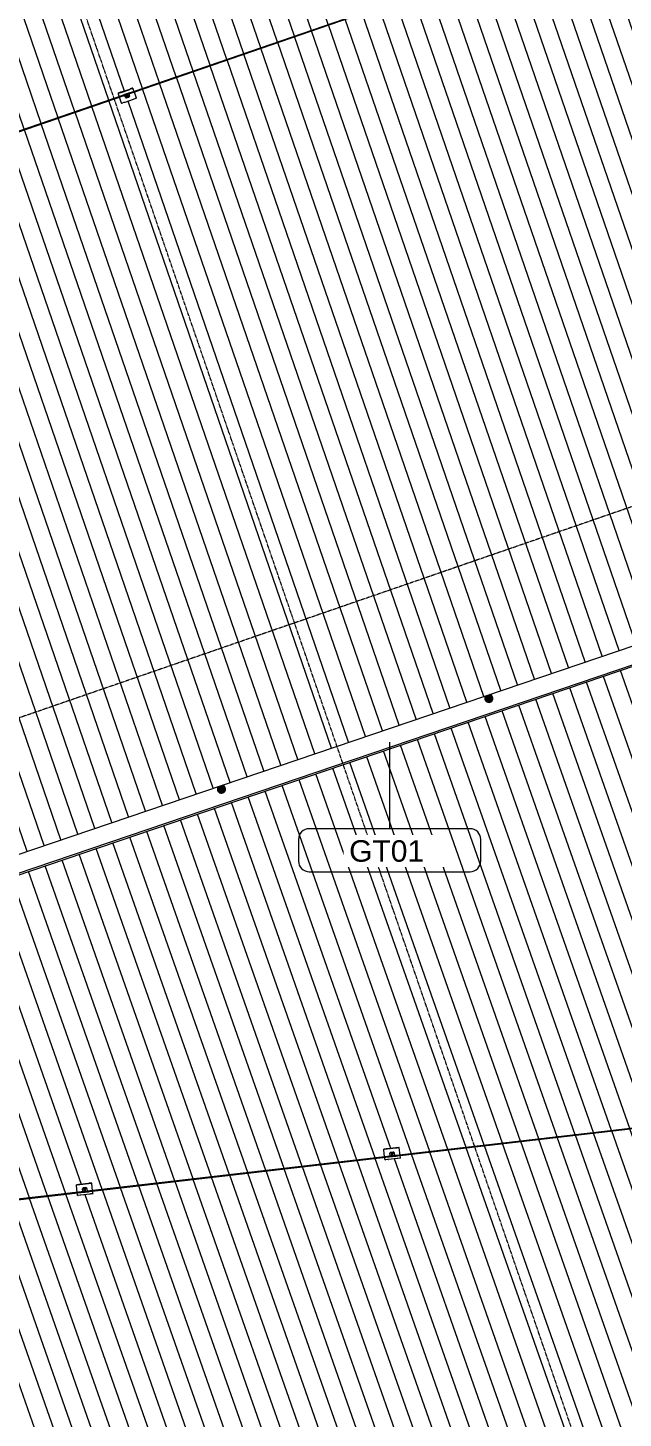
# Model space of a CAD drawing. Header units: millimetres. Extents: x -2478825 to -2336182, y 3945451 to 4053958.
# Drawn here: x -2374391 to -2363289, y 3969128 to 3995028 of the extents above; entities that cross this region are included whole.
import ezdxf

# ---------------------------------------------------------------- set-up
doc = ezdxf.new("R2010")
doc.units = ezdxf.units.MM
doc.linetypes.add('Grid Line', pattern=[21, 12, -3, 3, -3])
for name, color, linetype, lineweight in [('A-ROOF', 132, 'Continuous', 5), ('A-ROOF-IDEN', 132, 'Continuous', 5), ('A-ROOF-PATT', 132, 'Continuous', 5), ('P-SANR-FIXT', 6, 'Continuous', 5), ('Q-SPCQ', 91, 'Continuous', 5), ('S-GRID', 1, 'Continuous', 5)]:
    doc.layers.add(name, color=color, linetype=linetype, lineweight=lineweight)
doc.styles.add('Arial_1', font='arial.ttf', dxfattribs={"height": 400})

# ---------------------------------------------------------------- blocks, each defined once
blk = doc.blocks.new('Downpipe - L Spreader - Default-V13-ROOF - Part A')
at = {"layer": 'P-SANR-FIXT'}
blk.add_hatch(color=211, dxfattribs=at).paths.add_polyline_path([(-20, 2172), (-40, 2175), (-59, 2172), (-77, 2165), (-93, 2153), (-105, 2137), (-112, 2119), (-115, 2100), (-112, 2081), (-105, 2062), (-93, 2047), (-78, 2036), (-2, 2036), (13, 2047), (25, 2062), (33, 2081), (35, 2100), (33, 2119), (25, 2137), (13, 2153), (-2, 2165), (-11, 2169)])
for start, end in [(0, 180), (180, 239.2836), (300.7164, 0)]:
    blk.add_arc((-40, 2100), 75, start, end, dxfattribs=at)
blk = doc.blocks.new('Downpipe - L Spreader - Default-V14-ROOF - Part A')
at = {"layer": 'P-SANR-FIXT'}
blk.add_hatch(color=211, dxfattribs=at).paths.add_polyline_path([(-20, 2172), (-40, 2175), (-59, 2172), (-77, 2165), (-93, 2153), (-105, 2137), (-112, 2119), (-115, 2100), (-112, 2081), (-105, 2062), (-93, 2047), (-74, 2034), (-2, 2035), (13, 2047), (25, 2062), (33, 2081), (35, 2100), (33, 2119), (25, 2137), (13, 2153), (-2, 2165), (-11, 2169)])
for start, end in [(0, 180), (180, 242.6869), (297.3131, 0)]:
    blk.add_arc((-40, 2100), 75, start, end, dxfattribs=at)
blk = doc.blocks.new('Static Line_Sayfa_Metal Deck_Pan Mount - Up to 15 _ pitch - Max 2 Users-1845874-ROOF - Part A')
at = {"layer": 'Q-SPCQ'}
for p, q in [((-2350648, 4001334), (-2438250, 3971170)), ((-2438248, 3971163), (-2350646, 4001327)), ((-2372661, 3993826), (-2372708, 3993810)), ((-2372708, 3993809), (-2372661, 3993826)), ((-2372708, 3993810), (-2372708, 3993809)), ((-2372708, 3993809), (-2372705, 3993800)), ((-2372705, 3993800), (-2372705, 3993800)), ((-2372705, 3993800), (-2372686, 3993745)), ((-2372662, 3993825), (-2372699, 3993813)), ((-2372699, 3993813), (-2372663, 3993825)), ((-2372662, 3993825), (-2372649, 3993825)), ((-2372648, 3993826), (-2372661, 3993826)), ((-2372661, 3993826), (-2372661, 3993826)), ((-2372648, 3993825), (-2372491, 3993879)), ((-2372493, 3993879), (-2372647, 3993826)), ((-2372612, 3993774), (-2372616, 3993772)), ((-2372614, 3993766), (-2372616, 3993772)), ((-2372612, 3993762), (-2372614, 3993766)), ((-2372612, 3993762), (-2372608, 3993762)), ((-2372490, 3993816), (-2372610, 3993775)), ((-2372606, 3993763), (-2372486, 3993804)), ((-2372513, 3993810), (-2372588, 3993784)), ((-2372588, 3993783), (-2372588, 3993784)), ((-2372588, 3993784), (-2372588, 3993782)), ((-2372570, 3993731), (-2372584, 3993771)), ((-2372556, 3993751), (-2372556, 3993751)), ((-2372548, 3993754), (-2372548, 3993753)), ((-2372546, 3993754), (-2372546, 3993754)), ((-2372528, 3993760), (-2372528, 3993760)), ((-2372526, 3993761), (-2372526, 3993762)), ((-2372518, 3993764), (-2372518, 3993764)), ((-2372512, 3993808), (-2372513, 3993810)), ((-2372513, 3993810), (-2372513, 3993810)), ((-2372508, 3993797), (-2372494, 3993757)), ((-2372481, 3993887), (-2372492, 3993879)), ((-2372490, 3993880), (-2372480, 3993888)), ((-2372483, 3993817), (-2372488, 3993817)), ((-2372484, 3993805), (-2372480, 3993807)), ((-2372483, 3993817), (-2372482, 3993812)), ((-2372482, 3993812), (-2372480, 3993807)), ((-2372481, 3993888), (-2372434, 3993904)), ((-2372434, 3993904), (-2372481, 3993888)), ((-2372443, 3993901), (-2372481, 3993888)), ((-2372481, 3993888), (-2372481, 3993888)), ((-2372479, 3993888), (-2372443, 3993900)), ((-2372434, 3993904), (-2372434, 3993904)), ((-2372434, 3993904), (-2372431, 3993894)), ((-2372431, 3993894), (-2372431, 3993894)), ((-2372431, 3993894), (-2372412, 3993840)), ((-2372410, 3993834), (-2372372, 3993725)), ((-2372684, 3993739), (-2372647, 3993630)), ((-2372647, 3993630), (-2372643, 3993621)), ((-2372634, 3993624), (-2372643, 3993621)), ((-2372598, 3993636), (-2372634, 3993624)), ((-2372584, 3993637), (-2372597, 3993637)), ((-2372426, 3993691), (-2372583, 3993637)), ((-2372551, 3993722), (-2372504, 3993738)), ((-2372415, 3993699), (-2372425, 3993691)), ((-2372379, 3993712), (-2372414, 3993700)), ((-2372369, 3993715), (-2372377, 3993713)), ((-2372372, 3993725), (-2372369, 3993715))]:
    blk.add_line(p, q, dxfattribs=at)
at = {"layer": 'Q-SPCQ', "flags": 128}
for points in [[(-2372612, 3993774), (-2372612, 3993774), (-2372611, 3993774), (-2372611, 3993774), (-2372611, 3993775), (-2372610, 3993775), (-2372610, 3993775)], [(-2372606, 3993763), (-2372606, 3993762), (-2372607, 3993762), (-2372607, 3993762), (-2372607, 3993762), (-2372608, 3993762), (-2372608, 3993762)], [(-2372548, 3993753), (-2372548, 3993753), (-2372548, 3993752), (-2372547, 3993752), (-2372547, 3993752), (-2372547, 3993751), (-2372547, 3993751), (-2372546, 3993750), (-2372546, 3993750), (-2372546, 3993750), (-2372546, 3993749), (-2372545, 3993749), (-2372545, 3993749), (-2372545, 3993748), (-2372544, 3993748), (-2372544, 3993748), (-2372543, 3993747), (-2372543, 3993747), (-2372543, 3993747), (-2372542, 3993747), (-2372542, 3993746), (-2372541, 3993746), (-2372541, 3993746), (-2372540, 3993746), (-2372540, 3993746), (-2372540, 3993746), (-2372539, 3993746), (-2372539, 3993745), (-2372538, 3993745), (-2372538, 3993745), (-2372537, 3993745), (-2372537, 3993745), (-2372536, 3993745), (-2372536, 3993745), (-2372535, 3993745), (-2372535, 3993745), (-2372534, 3993746), (-2372534, 3993746), (-2372534, 3993746), (-2372533, 3993746), (-2372533, 3993746)], [(-2372546, 3993754), (-2372546, 3993753), (-2372546, 3993753), (-2372545, 3993753), (-2372545, 3993752), (-2372545, 3993752), (-2372545, 3993752), (-2372545, 3993751), (-2372544, 3993751), (-2372544, 3993751), (-2372544, 3993750), (-2372544, 3993750), (-2372543, 3993750), (-2372543, 3993749), (-2372543, 3993749), (-2372542, 3993749), (-2372542, 3993749), (-2372542, 3993749), (-2372542, 3993748), (-2372541, 3993748), (-2372541, 3993748), (-2372540, 3993748), (-2372540, 3993748), (-2372540, 3993748), (-2372539, 3993747), (-2372539, 3993747), (-2372539, 3993747), (-2372538, 3993747), (-2372538, 3993747), (-2372537, 3993747), (-2372537, 3993747), (-2372537, 3993747), (-2372536, 3993747), (-2372536, 3993747), (-2372536, 3993747), (-2372535, 3993747), (-2372535, 3993747), (-2372534, 3993747), (-2372534, 3993747), (-2372534, 3993748), (-2372534, 3993748)], [(-2372534, 3993748), (-2372533, 3993748), (-2372533, 3993748), (-2372532, 3993748), (-2372532, 3993748), (-2372532, 3993748), (-2372531, 3993749), (-2372531, 3993749), (-2372531, 3993749), (-2372531, 3993749), (-2372530, 3993750), (-2372530, 3993750), (-2372530, 3993750), (-2372529, 3993750), (-2372529, 3993751), (-2372529, 3993751), (-2372529, 3993751), (-2372528, 3993752), (-2372528, 3993752), (-2372528, 3993752), (-2372528, 3993753), (-2372528, 3993753), (-2372528, 3993753), (-2372528, 3993754), (-2372527, 3993754), (-2372527, 3993754), (-2372527, 3993755), (-2372527, 3993755), (-2372527, 3993756), (-2372527, 3993756), (-2372527, 3993756), (-2372527, 3993757), (-2372527, 3993757), (-2372527, 3993758), (-2372527, 3993758), (-2372527, 3993758), (-2372527, 3993759), (-2372527, 3993759), (-2372527, 3993759), (-2372528, 3993760), (-2372528, 3993760)], [(-2372533, 3993746), (-2372533, 3993746), (-2372532, 3993746), (-2372532, 3993747), (-2372531, 3993747), (-2372531, 3993747), (-2372530, 3993747), (-2372530, 3993747), (-2372530, 3993748), (-2372529, 3993748), (-2372529, 3993748), (-2372529, 3993749), (-2372528, 3993749), (-2372528, 3993749), (-2372528, 3993750), (-2372527, 3993750), (-2372527, 3993750), (-2372527, 3993751), (-2372527, 3993751), (-2372526, 3993752), (-2372526, 3993752), (-2372526, 3993753), (-2372526, 3993753), (-2372526, 3993753), (-2372526, 3993754), (-2372525, 3993754), (-2372525, 3993755), (-2372525, 3993755), (-2372525, 3993756), (-2372525, 3993756), (-2372525, 3993757), (-2372525, 3993757), (-2372525, 3993758), (-2372525, 3993758), (-2372525, 3993758), (-2372525, 3993759), (-2372525, 3993759), (-2372525, 3993760), (-2372526, 3993760), (-2372526, 3993761), (-2372526, 3993761)], [(-2372490, 3993816), (-2372490, 3993816), (-2372489, 3993816), (-2372489, 3993816), (-2372489, 3993817), (-2372488, 3993817), (-2372488, 3993817)], [(-2372484, 3993805), (-2372484, 3993805), (-2372484, 3993804), (-2372485, 3993804), (-2372485, 3993804), (-2372486, 3993804), (-2372486, 3993804)]]:
    blk.add_lwpolyline(points, dxfattribs=at)
at = {"layer": 'Q-SPCQ'}
for centre, major_axis, ratio, start_param, end_param in [((-2372695, 3993803), (9.46, 3.26), 0.996195, 1.570796, 3.141593), ((-2372695, 3993803), (9.46, 3.26), 0.996195, 1.570796, 3.141593), ((-2372663, 3993825), (0.946, 0.326), 0.087156, 0.252159, 1.570796), ((-2372662, 3993825), (0.946, 0.326), 0.087156, 0.252159, 1.570796), ((-2372648, 3993825), (0.946, 0.326), 0.087156, 3.393752, 4.712389), ((-2372647, 3993826), (0.946, 0.326), 0.087156, 3.393752, 3.833298), ((-2372647, 3993826), (0.946, 0.326), 0.087156, 4.492616, 4.712389), ((-2372647, 3993761), (66.2, 22.8), 0.087156, 0.229391, 0.458783), ((-2372537, 3993758), (18.8, 6.5), 0.996195, 1.570796, 4.712389), ((-2372537, 3993758), (18.8, 6.5), 0.996195, 2.428284, 3.141593), ((-2372537, 3993758), (18.8, 6.5), 0.996195, 1.570796, 2.356194), ((-2372537, 3993758), (11.1, 3.8), 0.996195, 1.570796, 4.712389), ((-2372537, 3993758), (18.8, 6.5), 0.996195, 0.055562, 1.570796), ((-2372537, 3993758), (18.8, 6.5), 0.996195, 4.712389, 7.853982), ((-2372537, 3993758), (11.1, 3.8), 0.996195, 4.712389, 7.853982), ((-2372452, 3993827), (66.2, 22.8), 0.087156, 2.68281, 2.912201), ((-2372509, 3993752), (14.2, 4.9), 0.996195, 4.712389, 6.283185), ((-2372509, 3993752), (14.2, 4.9), 0.996195, 5.565007, 5.954166), ((-2372493, 3993879), (0.946, 0.326), 0.087156, 4.712389, 4.932162), ((-2372493, 3993879), (0.946, 0.326), 0.087156, 5.59148, 6.031026), ((-2372491, 3993879), (0.946, 0.326), 0.087156, 4.712389, 6.031026), ((-2372481, 3993888), (0.946, 0.326), 0.087156, 1.570796, 2.889433), ((-2372479, 3993888), (0.946, 0.326), 0.087156, 1.570796, 2.889433), ((-2372440, 3993891), (9.46, 3.26), 0.996195, 0.785398, 1.570796), ((-2372440, 3993891), (9.46, 3.26), 0.996195, 0, 1.570796), ((-2372637, 3993634), (9.46, 3.26), 0.996195, 3.141593, 4.712389), ((-2372637, 3993634), (9.46, 3.26), 0.996195, 3.403392, 4.692006), ((-2372598, 3993636), (0.946, 0.326), 0.087156, 0.252159, 1.570796), ((-2372583, 3993637), (0.946, 0.326), 0.087156, 3.393752, 4.712389), ((-2372556, 3993736), (14.2, 4.9), 0.996195, 3.141593, 4.712389), ((-2372556, 3993736), (14.2, 4.9), 0.996195, 3.403392, 4.147516), ((-2372426, 3993691), (0.946, 0.326), 0.087156, 4.712389, 6.031026), ((-2372414, 3993700), (0.946, 0.326), 0.087156, 1.570796, 2.889433), ((-2372382, 3993721), (9.46, 3.26), 0.996195, 4.712389, 6.283185), ((-2372382, 3993722), (9.46, 3.26), 0.996195, 4.974188, 6.283185)]:
    blk.add_ellipse(centre, major_axis=major_axis, ratio=ratio, start_param=start_param, end_param=end_param, dxfattribs=at)
blk = doc.blocks.new('Static Line_Sayfa_Metal Deck_Pan Mount - Up to 15 _ pitch - Max 2 Users-1848369-ROOF - Part A')
at = {"layer": 'Q-SPCQ'}
for p, q in [((-2343541, 3976795), (-2379056, 3972688)), ((-2379055, 3972680), (-2343541, 3976787)), ((-2367704, 3974144), (-2367753, 3974138)), ((-2367753, 3974138), (-2367703, 3974144)), ((-2367752, 3974128), (-2367753, 3974138)), ((-2367737, 3973996), (-2367752, 3974128)), ((-2367704, 3974144), (-2367743, 3974139)), ((-2367743, 3974139), (-2367706, 3974144)), ((-2367705, 3974144), (-2367692, 3974143)), ((-2367703, 3974144), (-2367704, 3974144)), ((-2367690, 3974143), (-2367703, 3974144)), ((-2367691, 3974143), (-2367526, 3974162)), ((-2367527, 3974162), (-2367689, 3974143)), ((-2367575, 3974086), (-2367625, 3974080)), ((-2367575, 3974086), (-2367625, 3974080)), ((-2367559, 3974076), (-2367560, 3974076)), ((-2367559, 3974072), (-2367553, 3974023)), ((-2367515, 3974166), (-2367527, 3974162)), ((-2367525, 3974162), (-2367513, 3974166)), ((-2367515, 3974166), (-2367465, 3974172)), ((-2367465, 3974172), (-2367515, 3974166)), ((-2367475, 3974170), (-2367514, 3974166)), ((-2367512, 3974166), (-2367475, 3974170)), ((-2367465, 3974172), (-2367465, 3974172)), ((-2367464, 3974162), (-2367465, 3974172)), ((-2367464, 3974164), (-2367464, 3974164)), ((-2367449, 3974029), (-2367464, 3974162)), ((-2367731, 3973950), (-2367736, 3973989)), ((-2367730, 3973940), (-2367731, 3973950)), ((-2367731, 3973948), (-2367731, 3973947)), ((-2367721, 3973941), (-2367730, 3973940)), ((-2367683, 3973945), (-2367720, 3973941)), ((-2367669, 3973944), (-2367682, 3973945)), ((-2367503, 3973963), (-2367668, 3973944)), ((-2367657, 3974008), (-2367661, 3974007)), ((-2367660, 3973996), (-2367655, 3973996)), ((-2367655, 3974009), (-2367657, 3974008)), ((-2367529, 3974023), (-2367655, 3974009)), ((-2367653, 3973996), (-2367655, 3973996)), ((-2367653, 3973996), (-2367527, 3974010)), ((-2367633, 3974014), (-2367638, 3974063)), ((-2367616, 3974046), (-2367615, 3974046)), ((-2367608, 3974049), (-2367608, 3974049)), ((-2367606, 3974049), (-2367606, 3974049)), ((-2367587, 3974055), (-2367587, 3974056)), ((-2367585, 3974056), (-2367586, 3974057)), ((-2367578, 3974059), (-2367578, 3974060)), ((-2367529, 3974023), (-2367526, 3974023)), ((-2367527, 3974010), (-2367525, 3974011)), ((-2367522, 3974023), (-2367526, 3974023)), ((-2367525, 3974011), (-2367521, 3974012)), ((-2367491, 3973967), (-2367502, 3973964)), ((-2367452, 3973972), (-2367490, 3973968)), ((-2367442, 3973973), (-2367451, 3973972)), ((-2367443, 3973983), (-2367448, 3974022)), ((-2367442, 3973973), (-2367443, 3973983)), ((-2373435, 3973481), (-2373485, 3973475)), ((-2373485, 3973475), (-2373435, 3973481)), ((-2373484, 3973465), (-2373485, 3973475)), ((-2373469, 3973333), (-2373484, 3973465)), ((-2373436, 3973481), (-2373475, 3973476)), ((-2373475, 3973476), (-2373438, 3973481)), ((-2373463, 3973287), (-2373468, 3973326)), ((-2373437, 3973481), (-2373423, 3973480)), ((-2373422, 3973480), (-2373435, 3973481)), ((-2373435, 3973481), (-2373435, 3973481)), ((-2373422, 3973480), (-2373258, 3973499)), ((-2373259, 3973499), (-2373421, 3973480)), ((-2373235, 3973300), (-2373400, 3973281)), ((-2373389, 3973345), (-2373393, 3973344)), ((-2373392, 3973333), (-2373387, 3973333)), ((-2373386, 3973346), (-2373389, 3973345)), ((-2373385, 3973333), (-2373387, 3973333)), ((-2373260, 3973360), (-2373386, 3973346)), ((-2373385, 3973333), (-2373259, 3973347)), ((-2373364, 3973351), (-2373370, 3973400)), ((-2373307, 3973423), (-2373357, 3973417)), ((-2373307, 3973423), (-2373357, 3973417)), ((-2373347, 3973383), (-2373347, 3973383)), ((-2373340, 3973386), (-2373339, 3973386)), ((-2373338, 3973386), (-2373338, 3973386)), ((-2373319, 3973393), (-2373319, 3973393)), ((-2373317, 3973393), (-2373317, 3973394)), ((-2373310, 3973396), (-2373310, 3973397)), ((-2373291, 3973413), (-2373291, 3973413)), ((-2373291, 3973409), (-2373285, 3973360)), ((-2373260, 3973360), (-2373258, 3973360)), ((-2373259, 3973347), (-2373257, 3973348)), ((-2373247, 3973503), (-2373258, 3973499)), ((-2373254, 3973360), (-2373258, 3973360)), ((-2373257, 3973499), (-2373245, 3973503)), ((-2373257, 3973348), (-2373253, 3973349)), ((-2373247, 3973503), (-2373197, 3973509)), ((-2373197, 3973509), (-2373247, 3973503)), ((-2373207, 3973507), (-2373246, 3973503)), ((-2373244, 3973503), (-2373207, 3973507)), ((-2373222, 3973304), (-2373234, 3973301)), ((-2373184, 3973309), (-2373221, 3973305)), ((-2373197, 3973509), (-2373197, 3973509)), ((-2373196, 3973499), (-2373197, 3973509)), ((-2373196, 3973501), (-2373196, 3973501)), ((-2373181, 3973366), (-2373196, 3973499)), ((-2373174, 3973310), (-2373183, 3973309)), ((-2373175, 3973320), (-2373180, 3973360)), ((-2373174, 3973310), (-2373175, 3973320)), ((-2373462, 3973277), (-2373463, 3973287)), ((-2373463, 3973285), (-2373463, 3973285)), ((-2373453, 3973278), (-2373462, 3973277)), ((-2373415, 3973282), (-2373452, 3973278)), ((-2373401, 3973281), (-2373414, 3973282))]:
    blk.add_line(p, q, dxfattribs=at)
at = {"layer": 'Q-SPCQ', "flags": 128}
for points in [[(-2367608, 3974049), (-2367608, 3974048), (-2367607, 3974048), (-2367607, 3974047), (-2367607, 3974047), (-2367607, 3974046), (-2367606, 3974046), (-2367606, 3974046), (-2367606, 3974045), (-2367606, 3974045), (-2367605, 3974045), (-2367605, 3974044), (-2367605, 3974044), (-2367604, 3974044), (-2367604, 3974043), (-2367604, 3974043), (-2367603, 3974043), (-2367603, 3974042), (-2367602, 3974042), (-2367602, 3974042), (-2367602, 3974042), (-2367601, 3974042), (-2367601, 3974041), (-2367600, 3974041), (-2367600, 3974041), (-2367599, 3974041), (-2367599, 3974041), (-2367598, 3974041), (-2367598, 3974041), (-2367597, 3974041), (-2367597, 3974041), (-2367596, 3974041), (-2367596, 3974041), (-2367596, 3974041), (-2367595, 3974041)], [(-2367606, 3974049), (-2367606, 3974049), (-2367605, 3974048), (-2367605, 3974048), (-2367605, 3974048), (-2367605, 3974047), (-2367605, 3974047), (-2367604, 3974047), (-2367604, 3974046), (-2367604, 3974046), (-2367604, 3974046), (-2367603, 3974045), (-2367603, 3974045), (-2367603, 3974045), (-2367603, 3974045), (-2367602, 3974044), (-2367602, 3974044), (-2367602, 3974044), (-2367601, 3974044), (-2367601, 3974044), (-2367601, 3974043), (-2367600, 3974043), (-2367600, 3974043), (-2367600, 3974043), (-2367599, 3974043), (-2367599, 3974043), (-2367598, 3974043), (-2367598, 3974043), (-2367598, 3974043), (-2367597, 3974043), (-2367597, 3974043), (-2367596, 3974043), (-2367596, 3974043), (-2367596, 3974043), (-2367595, 3974043)], [(-2367595, 3974041), (-2367595, 3974041), (-2367594, 3974041), (-2367594, 3974041), (-2367593, 3974041), (-2367593, 3974041), (-2367593, 3974041), (-2367592, 3974042), (-2367592, 3974042), (-2367591, 3974042), (-2367591, 3974042), (-2367590, 3974042), (-2367590, 3974043), (-2367590, 3974043), (-2367589, 3974043), (-2367589, 3974044), (-2367589, 3974044), (-2367588, 3974044), (-2367588, 3974045), (-2367588, 3974045), (-2367587, 3974045), (-2367587, 3974046), (-2367587, 3974046), (-2367586, 3974046), (-2367586, 3974047), (-2367586, 3974047), (-2367586, 3974048), (-2367586, 3974048), (-2367585, 3974049), (-2367585, 3974049), (-2367585, 3974049), (-2367585, 3974050), (-2367585, 3974050), (-2367585, 3974051), (-2367585, 3974051), (-2367585, 3974052), (-2367585, 3974052), (-2367585, 3974053), (-2367585, 3974053), (-2367585, 3974054), (-2367585, 3974054), (-2367585, 3974055), (-2367585, 3974055), (-2367585, 3974055), (-2367585, 3974056), (-2367585, 3974056)], [(-2367595, 3974043), (-2367595, 3974043), (-2367595, 3974043), (-2367594, 3974043), (-2367594, 3974043), (-2367594, 3974043), (-2367593, 3974043), (-2367593, 3974043), (-2367592, 3974043), (-2367592, 3974044), (-2367592, 3974044), (-2367591, 3974044), (-2367591, 3974044), (-2367591, 3974044), (-2367590, 3974045), (-2367590, 3974045), (-2367590, 3974045), (-2367590, 3974045), (-2367589, 3974046), (-2367589, 3974046), (-2367589, 3974046), (-2367589, 3974047), (-2367588, 3974047), (-2367588, 3974047), (-2367588, 3974048), (-2367588, 3974048), (-2367588, 3974048), (-2367588, 3974049), (-2367587, 3974049), (-2367587, 3974049), (-2367587, 3974050), (-2367587, 3974050), (-2367587, 3974051), (-2367587, 3974051), (-2367587, 3974051), (-2367587, 3974052), (-2367587, 3974052), (-2367587, 3974053), (-2367587, 3974053), (-2367587, 3974053), (-2367587, 3974054), (-2367587, 3974054), (-2367587, 3974054), (-2367587, 3974055), (-2367587, 3974055), (-2367587, 3974055)], [(-2373339, 3973386), (-2373339, 3973385), (-2373339, 3973385), (-2373339, 3973384), (-2373339, 3973384), (-2373339, 3973383), (-2373338, 3973383), (-2373338, 3973383), (-2373338, 3973382), (-2373337, 3973382), (-2373337, 3973382), (-2373337, 3973381), (-2373336, 3973381), (-2373336, 3973381), (-2373336, 3973380), (-2373335, 3973380), (-2373335, 3973380), (-2373335, 3973380), (-2373334, 3973379), (-2373334, 3973379), (-2373333, 3973379), (-2373333, 3973379), (-2373332, 3973378), (-2373332, 3973378), (-2373332, 3973378), (-2373331, 3973378), (-2373331, 3973378), (-2373330, 3973378), (-2373330, 3973378), (-2373329, 3973378), (-2373329, 3973378), (-2373328, 3973378), (-2373328, 3973378), (-2373327, 3973378), (-2373327, 3973378)], [(-2373338, 3973386), (-2373337, 3973386), (-2373337, 3973385), (-2373337, 3973385), (-2373337, 3973385), (-2373337, 3973384), (-2373336, 3973384), (-2373336, 3973384), (-2373336, 3973383), (-2373336, 3973383), (-2373336, 3973383), (-2373335, 3973383), (-2373335, 3973382), (-2373335, 3973382), (-2373334, 3973382), (-2373334, 3973382), (-2373334, 3973381), (-2373333, 3973381), (-2373333, 3973381), (-2373333, 3973381), (-2373332, 3973381), (-2373332, 3973380), (-2373332, 3973380), (-2373331, 3973380), (-2373331, 3973380), (-2373331, 3973380), (-2373330, 3973380), (-2373330, 3973380), (-2373329, 3973380), (-2373329, 3973380), (-2373329, 3973380), (-2373328, 3973380), (-2373328, 3973380), (-2373328, 3973380), (-2373327, 3973380)], [(-2373327, 3973378), (-2373327, 3973378), (-2373326, 3973378), (-2373326, 3973378), (-2373325, 3973378), (-2373325, 3973378), (-2373324, 3973379), (-2373324, 3973379), (-2373323, 3973379), (-2373323, 3973379), (-2373323, 3973379), (-2373322, 3973380), (-2373322, 3973380), (-2373321, 3973380), (-2373321, 3973380), (-2373321, 3973381), (-2373320, 3973381), (-2373320, 3973381), (-2373320, 3973382), (-2373319, 3973382), (-2373319, 3973382), (-2373319, 3973383), (-2373319, 3973383), (-2373318, 3973384), (-2373318, 3973384), (-2373318, 3973384), (-2373318, 3973385), (-2373317, 3973385), (-2373317, 3973386), (-2373317, 3973386), (-2373317, 3973387), (-2373317, 3973387), (-2373317, 3973387), (-2373317, 3973388), (-2373317, 3973388), (-2373317, 3973389), (-2373317, 3973389), (-2373317, 3973390), (-2373317, 3973390), (-2373317, 3973391), (-2373317, 3973391), (-2373317, 3973392), (-2373317, 3973392), (-2373317, 3973393), (-2373317, 3973393), (-2373317, 3973393)], [(-2373327, 3973380), (-2373327, 3973380), (-2373326, 3973380), (-2373326, 3973380), (-2373326, 3973380), (-2373325, 3973380), (-2373325, 3973380), (-2373325, 3973380), (-2373324, 3973381), (-2373324, 3973381), (-2373324, 3973381), (-2373323, 3973381), (-2373323, 3973381), (-2373323, 3973382), (-2373322, 3973382), (-2373322, 3973382), (-2373322, 3973382), (-2373321, 3973383), (-2373321, 3973383), (-2373321, 3973383), (-2373321, 3973383), (-2373320, 3973384), (-2373320, 3973384), (-2373320, 3973384), (-2373320, 3973385), (-2373320, 3973385), (-2373319, 3973385), (-2373319, 3973386), (-2373319, 3973386), (-2373319, 3973387), (-2373319, 3973387), (-2373319, 3973387), (-2373319, 3973388), (-2373319, 3973388), (-2373319, 3973388), (-2373319, 3973389), (-2373319, 3973389), (-2373319, 3973390), (-2373319, 3973390), (-2373319, 3973390), (-2373319, 3973391), (-2373319, 3973391), (-2373319, 3973392), (-2373319, 3973392), (-2373319, 3973392), (-2373319, 3973393)]]:
    blk.add_lwpolyline(points, dxfattribs=at)
at = {"layer": 'Q-SPCQ'}
for centre, major_axis, ratio, start_param, end_param in [((-2367742, 3974129), (9.43, 3.32), 0.99863, 1.347635, 2.918431), ((-2367742, 3974129), (9.43, 3.32), 0.99863, 1.347635, 2.918431), ((-2367706, 3974144), (0.993, 0.114), 0.051038, 0.263757, 1.582394), ((-2367704, 3974144), (0.993, 0.114), 0.051038, 0.263758, 1.582394), ((-2367691, 3974143), (0.993, 0.114), 0.051038, 3.40535, 4.723987), ((-2367689, 3974143), (0.993, 0.114), 0.051038, 3.40535, 4.723987), ((-2367623, 3974065), (14.2, 5), 0.99863, 1.347635, 2.918431), ((-2367623, 3974065), (14.2, 5), 0.99863, 1.347635, 2.918431), ((-2367597, 3974053), (18.8, 6.6), 0.99863, 1.347635, 3.70383), ((-2367597, 3974053), (18.8, 6.6), 0.99863, 1.347635, 4.489228), ((-2367597, 3974053), (11.1, 3.9), 0.99863, 1.347635, 4.489228), ((-2367597, 3974053), (18.8, 6.6), 0.99863, 6.060024, 7.63082), ((-2367597, 3974053), (18.8, 6.6), 0.99863, 4.489228, 7.63082), ((-2367597, 3974053), (11.1, 3.9), 0.99863, 4.489228, 7.63082), ((-2367574, 3974071), (14.2, 5), 0.99863, 0.038638, 1.347635), ((-2367574, 3974071), (14.2, 5), 0.99863, 6.060024, 7.63082), ((-2367574, 3974071), (14.2, 5), 0.99863, 6.060024, 6.283185), ((-2367527, 3974162), (0.993, 0.114), 0.051038, 4.723987, 6.042624), ((-2367526, 3974162), (0.993, 0.114), 0.051038, 4.723987, 6.042624), ((-2367514, 3974166), (0.993, 0.114), 0.051038, 1.582394, 1.802167), ((-2367512, 3974166), (0.993, 0.114), 0.051038, 1.582394, 2.901031), ((-2367474, 3974160), (9.43, 3.32), 0.99863, 6.060024, 7.63082), ((-2367474, 3974160), (9.43, 3.32), 0.99863, 0.038638, 1.347635), ((-2367722, 3973951), (9.43, 3.32), 0.99863, 2.918431, 4.489228), ((-2367722, 3973951), (9.43, 3.32), 0.99863, 3.965629, 4.227428), ((-2367683, 3973945), (0.993, 0.114), 0.051038, 0.263758, 1.582394), ((-2367668, 3973944), (0.993, 0.114), 0.051038, 3.40535, 4.723987), ((-2367660, 3974001), (-0.6, 5.18), 0.011583, 0.002734, 0.472535), ((-2367660, 3974001), (-0.6, 5.18), 0.011583, 4.661325, 6.283185), ((-2367660, 3974001), (-0.6, 5.18), 0.011583, 3.141593, 4.661325), ((-2367660, 3974001), (-0.6, 5.18), 0.011583, 2.56693, 3.138859), ((-2367632, 3974014), (-0.46, 3.97), 0.011583, 1.519733, 2.56693), ((-2367553, 3974023), (-0.46, 3.97), 0.011583, 1.519733, 2.56693), ((-2367521, 3974018), (-0.6, 5.18), 0.011583, 4.661325, 6.280452), ((-2367521, 3974018), (-0.6, 5.18), 0.011583, 0, 0.472535), ((-2367521, 3974018), (-0.6, 5.18), 0.011583, 3.144326, 4.661325), ((-2367521, 3974018), (-0.6, 5.18), 0.011583, 2.56693, 3.141593), ((-2367503, 3973963), (0.993, 0.114), 0.051038, 4.723987, 6.042624), ((-2367490, 3973967), (0.993, 0.114), 0.051038, 1.582394, 2.901031), ((-2367453, 3973982), (9.43, 3.32), 0.99863, 4.489228, 6.060024), ((-2367453, 3973982), (9.43, 3.32), 0.99863, 4.751027, 6.060024), ((-2373474, 3973467), (9.43, 3.32), 0.99863, 1.347635, 2.918431), ((-2373474, 3973466), (9.43, 3.32), 0.99863, 1.347635, 2.918431), ((-2373438, 3973481), (0.993, 0.114), 0.051038, 0.263757, 1.582394), ((-2373436, 3973481), (0.993, 0.114), 0.051038, 0.263758, 1.582394), ((-2373422, 3973480), (0.993, 0.114), 0.051038, 3.40535, 4.723987), ((-2373421, 3973480), (0.993, 0.114), 0.051038, 3.40535, 4.723987), ((-2373392, 3973339), (-0.6, 5.18), 0.011583, 0.002734, 0.472535), ((-2373392, 3973339), (-0.6, 5.18), 0.011583, 4.661325, 6.283185), ((-2373392, 3973339), (-0.6, 5.18), 0.011583, 3.141593, 4.661325), ((-2373392, 3973339), (-0.6, 5.18), 0.011583, 2.56693, 3.138859), ((-2373355, 3973402), (14.2, 5), 0.99863, 1.347635, 2.918431), ((-2373355, 3973402), (14.2, 5), 0.99863, 1.347635, 2.918431), ((-2373364, 3973351), (-0.46, 3.97), 0.011583, 1.519733, 2.56693), ((-2373329, 3973390), (18.8, 6.6), 0.99863, 1.347635, 3.70383), ((-2373329, 3973390), (18.8, 6.6), 0.99863, 1.347635, 4.489228), ((-2373329, 3973390), (11.1, 3.9), 0.99863, 1.347635, 4.489228), ((-2373329, 3973390), (18.8, 6.6), 0.99863, 6.060024, 7.63082), ((-2373329, 3973390), (18.8, 6.6), 0.99863, 4.489228, 7.63082), ((-2373329, 3973390), (11.1, 3.9), 0.99863, 4.489228, 7.63082), ((-2373306, 3973408), (14.2, 5), 0.99863, 0.038638, 1.347635), ((-2373305, 3973408), (14.2, 5), 0.99863, 6.060024, 7.63082), ((-2373306, 3973408), (14.2, 5), 0.99863, 6.060024, 6.283185), ((-2373285, 3973360), (-0.46, 3.97), 0.011583, 1.519733, 2.56693), ((-2373259, 3973499), (0.993, 0.114), 0.051038, 4.723987, 6.042624), ((-2373258, 3973499), (0.993, 0.114), 0.051038, 4.723987, 6.042624), ((-2373253, 3973355), (-0.6, 5.18), 0.011583, 4.661325, 6.280452), ((-2373253, 3973355), (-0.6, 5.18), 0.011583, 0, 0.472535), ((-2373253, 3973355), (-0.6, 5.18), 0.011583, 3.144326, 4.661325), ((-2373253, 3973355), (-0.6, 5.18), 0.011583, 2.56693, 3.141593), ((-2373246, 3973503), (0.993, 0.114), 0.051038, 1.582394, 1.802167), ((-2373244, 3973503), (0.993, 0.114), 0.051038, 1.582394, 2.901031), ((-2373235, 3973301), (0.993, 0.114), 0.051038, 4.723987, 6.042624), ((-2373221, 3973305), (0.993, 0.114), 0.051038, 1.582394, 2.901031), ((-2373206, 3973497), (9.43, 3.32), 0.99863, 6.060024, 7.63082), ((-2373206, 3973498), (9.43, 3.32), 0.99863, 0.038638, 1.347635), ((-2373185, 3973319), (9.43, 3.32), 0.99863, 4.489228, 6.060024), ((-2373185, 3973319), (9.43, 3.32), 0.99863, 4.751027, 6.060024), ((-2373453, 3973288), (9.43, 3.32), 0.99863, 2.918431, 4.489228), ((-2373453, 3973288), (9.43, 3.32), 0.99863, 3.965629, 4.227428), ((-2373415, 3973282), (0.993, 0.114), 0.051038, 0.263758, 1.582394), ((-2373400, 3973281), (0.993, 0.114), 0.051038, 3.40535, 4.723987)]:
    blk.add_ellipse(centre, major_axis=major_axis, ratio=ratio, start_param=start_param, end_param=end_param, dxfattribs=at)
blk = doc.blocks.new('Roofs 1 - Roofs 1-2640243-ROOF - Part A')
at = {"layer": 'A-ROOF'}
for p, q in [((-2343542, 3989795), (-2396930, 3971694)), ((-2343542, 3989794), (-2396930, 3971692)), ((-2396921, 3971668), (-2343542, 3989767))]:
    blk.add_line(p, q, dxfattribs=at)
blk = doc.blocks.new('Roof Tag - Roof Tag 17W-1080807-ROOF - Part A')
at = {"layer": 'A-ROOF-IDEN'}
for p, q in [((7.5, 2), (-7.5, 2)), ((-8.5, 1), (-8.5, -1)), ((8.5, -1), (8.5, 1)), ((-7.5, -2), (7.5, -2))]:
    blk.add_line(p, q, dxfattribs=at)
for centre, start, end in [((-7.5, 1), 90, 180), ((7.5, 1), 360, 90), ((-7.5, -1), 180, 270), ((7.5, -1), 270, 0)]:
    blk.add_arc(centre, 1, start, end, dxfattribs=at)

msp = doc.modelspace()

# ---------------------------------------------------------------- hatches: boundary and pattern name
at = {"layer": 'A-ROOF-PATT'}
h = msp.add_hatch(dxfattribs=at)
h.set_pattern_fill('FP_1', color=256, style=0, pattern_type=2)
h.set_pattern_definition([(109, (-11202.03, 32533.07), (-314.857686, -108.414195), [])])
h.paths.add_polyline_path([(-2446076, 3957704), (-2397831, 3974316), (-2397038, 3972013), (-2343541, 3990151), (-2343541, 3999055), (-2343058, 3999185), (-2343370, 4000090), (-2345559, 4000677), (-2343740, 4001164), (-2347571, 4012292), (-2347798, 4012213), (-2452444, 3976181), (-2446071, 3957706)])
h.paths.add_polyline_path([(-2347449, 4002429), (-2347449, 4002428), (-2347451, 4002429)])
h.paths.add_polyline_path([(-2348321, 4002129), (-2348327, 4002126), (-2348326, 4002127)])
h.paths.add_polyline_path([(-2440144, 3970512), (-2440152, 3970508), (-2440144, 3970511)])
h.paths.add_polyline_path([(-2440480, 3970396), (-2440480, 3970395), (-2440481, 3970396)])
h.paths.add_polyline_path([(-2441352, 3970096), (-2441357, 3970093), (-2441357, 3970094)])
h.paths.add_polyline_path([(-2443936, 3969051), (-2444022, 3969303), (-2443500, 3969482), (-2443464, 3969377), (-2438387, 3971126), (-2438408, 3971187), (-2438361, 3971203), (-2438349, 3971201), (-2438348, 3971203), (-2438347, 3971204), (-2438191, 3971257), (-2438191, 3971257), (-2438179, 3971266), (-2438134, 3971281), (-2438112, 3971218), (-2432912, 3973009), (-2432933, 3973072), (-2432886, 3973088), (-2432873, 3973086), (-2432873, 3973088), (-2432872, 3973089), (-2432716, 3973142), (-2432716, 3973143), (-2432704, 3973151), (-2432659, 3973167), (-2432637, 3973103), (-2427437, 3974894), (-2427458, 3974957), (-2427411, 3974973), (-2427398, 3974971), (-2427398, 3974974), (-2427397, 3974974), (-2427241, 3975027), (-2427241, 3975028), (-2427229, 3975036), (-2427184, 3975052), (-2427162, 3974988), (-2421962, 3976779), (-2421983, 3976843), (-2421936, 3976858), (-2421923, 3976856), (-2421922, 3976859), (-2421922, 3976859), (-2421766, 3976913), (-2421766, 3976913), (-2421754, 3976922), (-2421709, 3976937), (-2421687, 3976874), (-2416487, 3978664), (-2416508, 3978728), (-2416461, 3978743), (-2416448, 3978741), (-2416447, 3978744), (-2416436, 3978748), (-2416290, 3978798), (-2416291, 3978798), (-2416279, 3978807), (-2416234, 3978822), (-2416212, 3978759), (-2411012, 3980550), (-2411033, 3980613), (-2410986, 3980629), (-2410973, 3980627), (-2410972, 3980629), (-2410972, 3980630), (-2410815, 3980683), (-2410816, 3980683), (-2410804, 3980692), (-2410759, 3980707), (-2410737, 3980644), (-2405536, 3982435), (-2405558, 3982498), (-2405511, 3982514), (-2405498, 3982512), (-2405497, 3982515), (-2405497, 3982515), (-2405340, 3982568), (-2405340, 3982569), (-2405329, 3982577), (-2405284, 3982593), (-2405262, 3982529), (-2400061, 3984320), (-2400083, 3984383), (-2400036, 3984399), (-2400023, 3984397), (-2400022, 3984400), (-2400022, 3984400), (-2399865, 3984453), (-2399865, 3984454), (-2399854, 3984462), (-2399809, 3984478), (-2399787, 3984414), (-2394586, 3986205), (-2394608, 3986269), (-2394561, 3986284), (-2394548, 3986282), (-2394547, 3986285), (-2394547, 3986285), (-2394390, 3986339), (-2394390, 3986339), (-2394379, 3986348), (-2394334, 3986363), (-2394312, 3986300), (-2389111, 3988090), (-2389133, 3988154), (-2389086, 3988169), (-2389073, 3988167), (-2389072, 3988170), (-2389072, 3988170), (-2388915, 3988224), (-2388915, 3988224), (-2388904, 3988233), (-2388859, 3988248), (-2388837, 3988185), (-2383636, 3989976), (-2383658, 3990039), (-2383611, 3990055), (-2383598, 3990053), (-2383597, 3990055), (-2383597, 3990056), (-2383440, 3990109), (-2383440, 3990109), (-2383429, 3990118), (-2383384, 3990133), (-2383362, 3990070), (-2378161, 3991861), (-2378183, 3991924), (-2378136, 3991940), (-2378123, 3991938), (-2378122, 3991941), (-2378122, 3991941), (-2377965, 3991994), (-2377965, 3991995), (-2377954, 3992003), (-2377909, 3992019), (-2377887, 3991955), (-2372686, 3993746), (-2372708, 3993809), (-2372661, 3993825), (-2372648, 3993823), (-2372647, 3993826), (-2372647, 3993826), (-2372490, 3993879), (-2372490, 3993880), (-2372479, 3993888), (-2372434, 3993904), (-2372412, 3993840), (-2367211, 3995631), (-2367233, 3995695), (-2367186, 3995710), (-2367173, 3995708), (-2367172, 3995711), (-2367172, 3995711), (-2367015, 3995765), (-2367015, 3995765), (-2367004, 3995774), (-2366959, 3995789), (-2366937, 3995726), (-2361736, 3997516), (-2361758, 3997580), (-2361711, 3997595), (-2361698, 3997593), (-2361697, 3997596), (-2361697, 3997596), (-2361540, 3997650), (-2361540, 3997650), (-2361529, 3997659), (-2361484, 3997674), (-2361462, 3997611), (-2356261, 3999402), (-2356283, 3999465), (-2356236, 3999481), (-2356223, 3999479), (-2356222, 3999481), (-2356222, 3999482), (-2356065, 3999535), (-2356065, 3999535), (-2356054, 3999544), (-2356009, 3999559), (-2355987, 3999496), (-2350786, 4001287), (-2350808, 4001350), (-2350761, 4001366), (-2350748, 4001364), (-2350747, 4001367), (-2350746, 4001367), (-2350590, 4001420), (-2350590, 4001421), (-2350579, 4001429), (-2350534, 4001445), (-2350512, 4001381), (-2345436, 4003132), (-2345472, 4003236), (-2344950, 4003416), (-2344863, 4003164), (-2345385, 4002985), (-2345433, 4003124), (-2346492, 4002759), (-2346499, 4002756), (-2350509, 4001373), (-2350469, 4001256), (-2350515, 4001240), (-2350526, 4001234), (-2350526, 4001232), (-2350684, 4001178), (-2350684, 4001178), (-2350698, 4001177), (-2350743, 4001162), (-2350784, 4001279), (-2355984, 3999488), (-2355944, 3999371), (-2355990, 3999355), (-2356001, 3999349), (-2356001, 3999347), (-2356159, 3999293), (-2356159, 3999292), (-2356173, 3999292), (-2356218, 3999277), (-2356259, 3999394), (-2361459, 3997603), (-2361419, 3997486), (-2361465, 3997470), (-2361476, 3997464), (-2361476, 3997461), (-2361634, 3997407), (-2361634, 3997407), (-2361648, 3997407), (-2361693, 3997391), (-2361734, 3997509), (-2366935, 3995718), (-2366894, 3995601), (-2366940, 3995584), (-2366951, 3995579), (-2366951, 3995576), (-2367109, 3995522), (-2367109, 3995522), (-2367123, 3995522), (-2367168, 3995506), (-2367209, 3995624), (-2372410, 3993833), (-2372369, 3993715), (-2372415, 3993699), (-2372426, 3993693), (-2372426, 3993691), (-2372584, 3993637), (-2372584, 3993637), (-2372598, 3993636), (-2372643, 3993621), (-2372684, 3993738), (-2377885, 3991948), (-2377844, 3991830), (-2377890, 3991814), (-2377901, 3991808), (-2377901, 3991806), (-2378059, 3991752), (-2378059, 3991752), (-2378073, 3991751), (-2378118, 3991736), (-2378159, 3991853), (-2383360, 3990062), (-2383319, 3989945), (-2383365, 3989929), (-2383376, 3989923), (-2383376, 3989921), (-2383534, 3989867), (-2383534, 3989866), (-2383548, 3989866), (-2383593, 3989851), (-2383634, 3989968), (-2388835, 3988177), (-2388794, 3988060), (-2388840, 3988044), (-2388851, 3988038), (-2388851, 3988035), (-2389009, 3987981), (-2389009, 3987981), (-2389023, 3987981), (-2389068, 3987965), (-2389109, 3988083), (-2394310, 3986292), (-2394269, 3986175), (-2394315, 3986158), (-2394326, 3986153), (-2394326, 3986150), (-2394484, 3986096), (-2394484, 3986096), (-2394498, 3986096), (-2394543, 3986080), (-2394584, 3986198), (-2399785, 3984407), (-2399744, 3984289), (-2399790, 3984273), (-2399801, 3984267), (-2399801, 3984265), (-2399959, 3984211), (-2399959, 3984211), (-2399973, 3984210), (-2400018, 3984195), (-2400059, 3984312), (-2405260, 3982522), (-2405219, 3982404), (-2405265, 3982388), (-2405276, 3982382), (-2405277, 3982380), (-2405434, 3982326), (-2405434, 3982326), (-2405448, 3982325), (-2405493, 3982310), (-2405534, 3982427), (-2410735, 3980636), (-2410694, 3980519), (-2410740, 3980503), (-2410751, 3980497), (-2410752, 3980495), (-2410909, 3980441), (-2410909, 3980440), (-2410923, 3980440), (-2410969, 3980425), (-2411009, 3980542), (-2416210, 3978751), (-2416169, 3978634), (-2416218, 3978616), (-2416226, 3978612), (-2416227, 3978609), (-2416384, 3978555), (-2416384, 3978555), (-2416398, 3978555), (-2416444, 3978539), (-2416484, 3978657), (-2421685, 3976866), (-2421644, 3976749), (-2421691, 3976732), (-2421701, 3976727), (-2421702, 3976724), (-2421859, 3976670), (-2421859, 3976670), (-2421873, 3976670), (-2421919, 3976654), (-2421959, 3976772), (-2427160, 3974981), (-2427119, 3974863), (-2427166, 3974847), (-2427176, 3974841), (-2427177, 3974839), (-2427334, 3974785), (-2427334, 3974785), (-2427348, 3974784), (-2427394, 3974769), (-2427434, 3974886), (-2432635, 3973096), (-2432594, 3972978), (-2432641, 3972962), (-2432651, 3972956), (-2432652, 3972954), (-2432809, 3972900), (-2432809, 3972900), (-2432823, 3972899), (-2432869, 3972884), (-2432909, 3973001), (-2438110, 3971210), (-2438069, 3971093), (-2438116, 3971077), (-2438126, 3971071), (-2438127, 3971069), (-2438284, 3971015), (-2438284, 3971014), (-2438298, 3971014), (-2438344, 3970999), (-2438386, 3971116), (-2438470, 3971087), (-2438550, 3971060), (-2438555, 3971057), (-2443461, 3969368), (-2443414, 3969230), (-2443935, 3969051)])
h.paths.add_polyline_path([(-2441577, 3970017), (-2441558, 3970025), (-2441567, 3970021), (-2441577, 3970018)])
h.paths.add_polyline_path([(-2441243, 3970134), (-2441233, 3970137), (-2441242, 3970134)])
h.paths.add_polyline_path([(-2438692, 3971010), (-2438673, 3971017), (-2438682, 3971014), (-2438691, 3971010)])
h.paths.add_polyline_path([(-2348547, 4002050), (-2348527, 4002057), (-2348536, 4002054), (-2348546, 4002050)])
h.paths.add_polyline_path([(-2348213, 4002167), (-2348202, 4002169), (-2348212, 4002167)])
h.paths.add_polyline_path([(-2347133, 4002539), (-2347119, 4002543), (-2347129, 4002540)])
h.paths.add_polyline_path([(-2345662, 4003044), (-2345643, 4003051), (-2345652, 4003048), (-2345661, 4003045)])
h = msp.add_hatch(dxfattribs=at)
h.set_pattern_fill('FP_5', color=256, style=0, pattern_type=2)
h.set_pattern_definition([(109.367, (-4018.33, 11431.97), (-314.1568, -110.428734), [])])
h.paths.add_polyline_path([(-2379210, 3972670), (-2379201, 3972672), (-2379210, 3972757), (-2379210, 3972672)])
h.paths.add_polyline_path([(-2354183, 3967434), (-2343541, 3967434), (-2343541, 3976787), (-2344521, 3976674), (-2344516, 3976625), (-2344563, 3976619), (-2344575, 3976617), (-2344576, 3976615), (-2344741, 3976597), (-2344742, 3976596), (-2344764, 3976596), (-2344803, 3976593), (-2344809, 3976640), (-2350252, 3976011), (-2350248, 3975962), (-2350295, 3975956), (-2350307, 3975954), (-2350308, 3975952), (-2350473, 3975934), (-2350474, 3975933), (-2350496, 3975933), (-2350535, 3975930), (-2350540, 3975977), (-2355984, 3975348), (-2355980, 3975299), (-2356027, 3975293), (-2356039, 3975291), (-2356039, 3975289), (-2356205, 3975271), (-2356206, 3975270), (-2356228, 3975270), (-2356267, 3975267), (-2356272, 3975315), (-2361716, 3974685), (-2361712, 3974636), (-2361759, 3974630), (-2361770, 3974628), (-2361771, 3974626), (-2361937, 3974608), (-2361938, 3974607), (-2361960, 3974607), (-2361999, 3974604), (-2362004, 3974652), (-2367448, 3974022), (-2367443, 3973973), (-2367491, 3973967), (-2367502, 3973965), (-2367503, 3973963), (-2367669, 3973945), (-2367670, 3973944), (-2367691, 3973944), (-2367730, 3973941), (-2367736, 3973989), (-2373180, 3973359), (-2373175, 3973310), (-2373222, 3973304), (-2373234, 3973302), (-2373235, 3973300), (-2373401, 3973282), (-2373402, 3973281), (-2373423, 3973281), (-2373462, 3973278), (-2373468, 3973326), (-2378912, 3972696), (-2378907, 3972647), (-2378954, 3972642), (-2378966, 3972639), (-2378967, 3972638), (-2379132, 3972619), (-2379133, 3972619), (-2379155, 3972618), (-2379194, 3972615), (-2379200, 3972663), (-2384513, 3972048), (-2384502, 3971954), (-2385051, 3971890), (-2385081, 3972155), (-2384533, 3972219), (-2384514, 3972057), (-2379210, 3972670), (-2379210, 3972757), (-2379216, 3972813), (-2379167, 3972818), (-2379155, 3972815), (-2379154, 3972817), (-2378989, 3972835), (-2378989, 3972836), (-2378967, 3972841), (-2378929, 3972844), (-2378912, 3972704), (-2373469, 3973334), (-2373484, 3973475), (-2373435, 3973481), (-2373423, 3973478), (-2373422, 3973480), (-2373257, 3973498), (-2373257, 3973499), (-2373235, 3973504), (-2373197, 3973507), (-2373181, 3973367), (-2367737, 3973997), (-2367752, 3974138), (-2367703, 3974144), (-2367691, 3974141), (-2367691, 3974143), (-2367525, 3974161), (-2367525, 3974162), (-2367503, 3974167), (-2367465, 3974170), (-2367449, 3974030), (-2362005, 3974660), (-2362020, 3974801), (-2361972, 3974806), (-2361960, 3974804), (-2361959, 3974806), (-2361793, 3974824), (-2361793, 3974825), (-2361771, 3974830), (-2361733, 3974833), (-2361717, 3974693), (-2356273, 3975323), (-2356288, 3975464), (-2356240, 3975469), (-2356228, 3975467), (-2356227, 3975469), (-2356061, 3975487), (-2356061, 3975488), (-2356039, 3975493), (-2356001, 3975496), (-2355985, 3975356), (-2350541, 3975985), (-2350556, 3976127), (-2350508, 3976132), (-2350496, 3976130), (-2350495, 3976132), (-2350329, 3976150), (-2350329, 3976151), (-2350308, 3976156), (-2350269, 3976159), (-2350253, 3976019), (-2344810, 3976648), (-2344825, 3976790), (-2344776, 3976795), (-2344764, 3976793), (-2344763, 3976794), (-2344598, 3976813), (-2344598, 3976814), (-2344576, 3976819), (-2344538, 3976822), (-2344521, 3976682), (-2343541, 3976795), (-2343542, 3989767), (-2396656, 3971758), (-2395280, 3967761), (-2395420, 3967713), (-2396797, 3971711), (-2396882, 3971682), (-2395505, 3967684), (-2395543, 3967671), (-2397038, 3972012), (-2397041, 3972013), (-2397733, 3974022), (-2397772, 3974009), (-2395461, 3967434), (-2354715, 3967434)])
h.paths.add_polyline_path([(-2381874, 3972354), (-2381855, 3972357), (-2381866, 3972355)])

# ---------------------------------------------------------------- linework, layer by layer
at = {"layer": 'A-ROOF'}
msp.add_line((-2397038, 3972013), (-2343542, 3990151), dxfattribs=at)
at = {"layer": 'A-ROOF-IDEN'}
msp.add_line((-2367644, 3981721), (-2367644, 3980108), dxfattribs=at)
at = {"layer": 'S-GRID', "linetype": 'Grid Line'}
for p, q in [((-2363768, 3967536), (-2388356, 4038942)), ((-2338592, 3994556), (-2467185, 3950277))]:
    msp.add_line(p, q, dxfattribs=at)

# ---------------------------------------------------------------- block references
at = {"layer": 'A-ROOF'}
msp.add_blockref('Roofs 1 - Roofs 1-2640243-ROOF - Part A', (0, 0), dxfattribs=at)
at = {"layer": 'A-ROOF-IDEN', "xscale": 199.9999999999999, "yscale": 199.9999999999999, "zscale": 199.9999999999999}
msp.add_blockref('Roof Tag - Roof Tag 17W-1080807-ROOF - Part A', (-2367644, 3979708), dxfattribs=at)
at = {"layer": 'P-SANR-FIXT', "rotation": 198.7291458098613}
for name, p in [('Downpipe - L Spreader - Default-V13-ROOF - Part A', (-2366508, 3984513)), ('Downpipe - L Spreader - Default-V14-ROOF - Part A', (-2371492, 3982821))]:
    msp.add_blockref(name, p, dxfattribs=at)
at = {"layer": 'Q-SPCQ'}
for name in ['Static Line_Sayfa_Metal Deck_Pan Mount - Up to 15 _ pitch - Max 2 Users-1845874-ROOF - Part A', 'Static Line_Sayfa_Metal Deck_Pan Mount - Up to 15 _ pitch - Max 2 Users-1848369-ROOF - Part A']:
    msp.add_blockref(name, (0, 0), dxfattribs=at)

# ---------------------------------------------------------------- next in the draw order: texts
at = {"layer": 'A-ROOF-IDEN', "insert": (-2368399, 3979894), "char_height": 400, "width": 1715.61, "attachment_point": 1, "style": 'Arial_1', "bg_fill": 3, "box_fill_scale": 1.25, "bg_fill_color": 256, "bg_fill_true_color": 13158600, "bg_fill_transparency": 0}
msp.add_mtext('GT01', dxfattribs=at)

doc.saveas('drawing.dxf')
